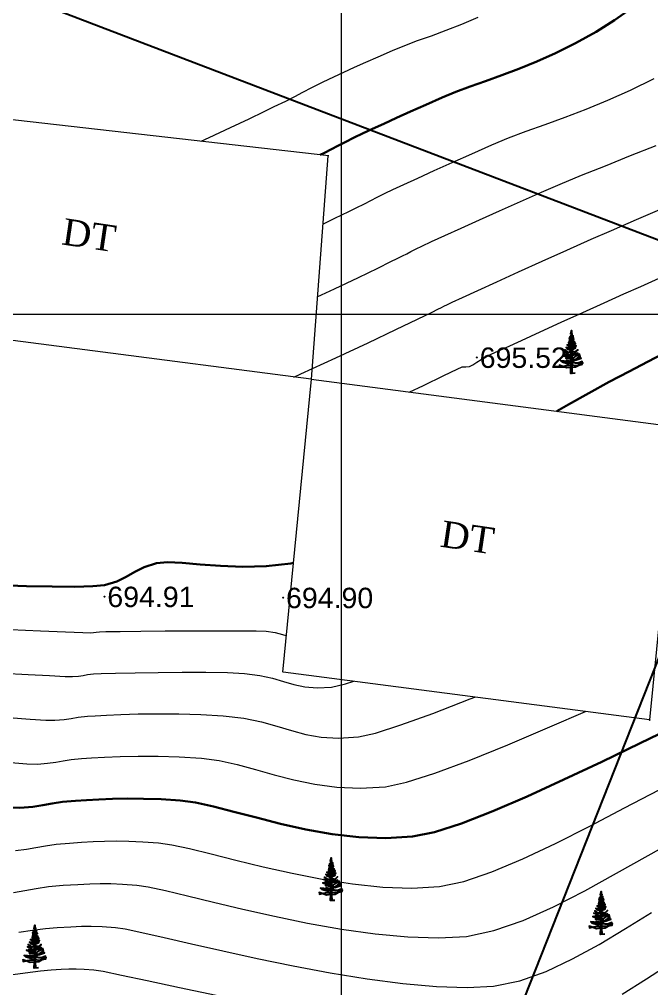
# Model space of a CAD drawing. Header units: feet. Extents: x 3381 to 683784, y 675186 to 4376258.
# Drawn here: x 678833.69 to 678864.67, y 4374890.65 to 4374938.19 of the extents above; entities that cross this region are included whole.
import ezdxf

# ---------------------------------------------------------------- set-up
doc = ezdxf.new("R2010")
doc.units = ezdxf.units.FT
doc.header["$MEASUREMENT"] = 0
doc.header["$PDMODE"] = 34
doc.header["$PDSIZE"] = 0.01
doc.layers.get('0').update_dxf_attribs({"linetype": 'CONTINUOUS'})
for name, color, linetype in [('0_Point_Height', 2, 'CONTINUOUS'), ('0_Point_Point', 7, 'CONTINUOUS'), ('Aqaclar', 3, 'CONTINUOUS'), ('Yazilar', 7, 'CONTINUOUS')]:
    doc.layers.add(name, color=color, linetype=linetype)
for name, color, linetype, lineweight in [('ANA HORIZONTAL', 24, 'CONTINUOUS', 30), ('das tikili', 5, 'CONTINUOUS', 0), ('HORIZANTAL', 24, 'CONTINUOUS', 13), ('km setka', 170, 'CONTINUOUS', 15)]:
    doc.layers.add(name, color=color, linetype=linetype, lineweight=lineweight)
doc.styles.get("Standard").update_dxf_attribs({"font": 'arial.ttf', "height": 2})

msp = doc.modelspace()

# ---------------------------------------------------------------- linework, layer by layer
msp.add_lwpolyline([(678748.042, 4374871.674), (678791.042, 4374955.674), (678872.042, 4374924.674), (678840.042, 4374843.674)], close=True)
at = {"linetype": 'Continuous'}
msp.add_open_spline([(678800.015, 4375077.644), (678801.836, 4375074.174), (678808.142, 4375062.155), (678818.038, 4375044.174), (678832.033, 4375024.91), (678842.805, 4375004.712), (678853.768, 4374986.826), (678862.895, 4374969.423), (678876.31, 4374950.902), (678892.91, 4374936.613), (678904.445, 4374921.776), (678912.375, 4374911.293), (678923.693, 4374899.375), (678931.942, 4374888.683), (678936.386, 4374882.923)], degree=3, knots=[0, 0, 0, 0, 11.75951, 40.72321, 61.46233, 83.054979, 109.290717, 124.392744, 141.962718, 177.533008, 189.558821, 198.276488, 216.955448, 238.768866, 238.768866, 238.768866, 238.768866], dxfattribs=at)
at = {"layer": '0_Point_Point'}
for p in [(678856.109, 4374921.609, 695.524), (678837.864, 4374909.878, 694.915), (678846.62, 4374909.826, 694.896), (678864.571, 4374903.837)]:
    msp.add_point(p, dxfattribs=at)
at = {"layer": 'ANA HORIZONTAL', "color": 16, "lineweight": 30}
for points, elevation in [([(678848.433, 4374931.546), (678848.634, 4374931.642), (678848.984, 4374931.822), (678849.301, 4374931.992), (678849.65, 4374932.175), (678850.095, 4374932.396), (678850.502, 4374932.589), (678850.988, 4374932.815), (678851.547, 4374933.072), (678852.173, 4374933.357), (678852.863, 4374933.667), (678853.61, 4374934.001), (678854.411, 4374934.355), (678855.074, 4374934.629), (678855.78, 4374934.893), (678856.53, 4374935.162), (678857.323, 4374935.447), (678858.16, 4374935.762), (678859.042, 4374936.12), (678859.968, 4374936.533), (678860.938, 4374937.016), (678861.955, 4374937.58), (678862.852, 4374938.152), (678863.951, 4374938.92)], 697.5), ([(678860.033, 4374918.969), (678860.59, 4374919.306), (678861.586, 4374919.862), (678862.591, 4374920.408), (678863.563, 4374920.925), (678864.465, 4374921.397), (678865.256, 4374921.804)], 695), ([(678832.741, 4374910.432), (678834.042, 4374910.394), (678835.291, 4374910.369), (678836.402, 4374910.365), (678837.289, 4374910.387), (678837.866, 4374910.444), (678838.47, 4374910.619), (678838.931, 4374910.846), (678839.346, 4374911.093), (678839.807, 4374911.327), (678840.411, 4374911.515), (678840.952, 4374911.562), (678841.673, 4374911.531), (678842.545, 4374911.46), (678843.541, 4374911.385), (678844.632, 4374911.343), (678845.79, 4374911.37), (678846.986, 4374911.502), (678847.102, 4374911.529)], 695), ([(678833.199, 4374899.536), (678833.715, 4374899.523), (678834.347, 4374899.572), (678834.847, 4374899.644), (678835.303, 4374899.726), (678835.803, 4374899.805), (678836.435, 4374899.865), (678836.982, 4374899.899), (678837.586, 4374899.932), (678838.25, 4374899.958), (678838.977, 4374899.971), (678839.769, 4374899.966), (678840.631, 4374899.938), (678841.564, 4374899.88), (678842.316, 4374899.775), (678843.202, 4374899.581), (678844.204, 4374899.325), (678845.304, 4374899.035), (678846.484, 4374898.738), (678847.726, 4374898.461), (678849.012, 4374898.232), (678850.325, 4374898.079), (678851.645, 4374898.027), (678852.955, 4374898.106), (678854.027, 4374898.329), (678855.352, 4374898.757), (678856.883, 4374899.352), (678858.572, 4374900.079), (678860.371, 4374900.9), (678862.231, 4374901.78), (678864.105, 4374902.682), (678865.944, 4374903.568)], 692.5)]:
    msp.add_lwpolyline(points, dxfattribs=dict(at, elevation=elevation))
at = {"layer": 'Aqaclar', "color": 3}
for points in [[(678860.926, 4374920.832), (678860.714, 4374920.824), (678860.718, 4374921.119), (678860.51, 4374921.095), (678860.3, 4374921.171), (678860.15, 4374921.225), (678860.3, 4374921.171), (678860.175, 4374921.144), (678860.3, 4374921.171), (678860.554, 4374921.225), (678860.719, 4374921.232), (678860.718, 4374921.119), (678860.763, 4374921.124), (678860.767, 4374920.826), (678860.763, 4374921.124), (678860.939, 4374921.144), (678861.106, 4374921.237), (678861.274, 4374921.281), (678861.106, 4374921.237), (678861.299, 4374921.346), (678861.106, 4374921.237), (678860.965, 4374921.201), (678860.762, 4374921.23), (678860.763, 4374921.124), (678860.762, 4374921.23), (678860.744, 4374921.233), (678860.719, 4374921.232), (678860.721, 4374921.355), (678860.718, 4374921.354), (678860.548, 4374921.314), (678860.289, 4374921.387), (678860.548, 4374921.314), (678860.718, 4374921.354), (678860.721, 4374921.355), (678860.721, 4374921.401), (678860.712, 4374921.403), (678860.497, 4374921.452), (678860.627, 4374921.422), (678860.554, 4374921.411), (678860.226, 4374921.443), (678860.554, 4374921.411), (678860.627, 4374921.422), (678860.722, 4374921.437), (678860.721, 4374921.401), (678860.722, 4374921.437), (678860.759, 4374921.443), (678860.762, 4374921.23), (678860.76, 4374921.355), (678860.763, 4374921.354), (678861.066, 4374921.322), (678861.268, 4374921.411), (678861.066, 4374921.322), (678860.76, 4374921.355), (678860.759, 4374921.443), (678860.87, 4374921.46), (678861.167, 4374921.67), (678860.905, 4374921.484), (678860.927, 4374921.476), (678861.211, 4374921.573), (678860.927, 4374921.476), (678860.819, 4374921.516), (678860.758, 4374921.526), (678860.759, 4374921.443), (678860.758, 4374921.526), (678860.723, 4374921.532), (678860.722, 4374921.437), (678860.723, 4374921.532), (678860.459, 4374921.573), (678860.723, 4374921.532), (678860.724, 4374921.581), (678860.655, 4374921.581), (678860.333, 4374921.703), (678860.655, 4374921.581), (678860.724, 4374921.581), (678860.725, 4374921.684), (678860.636, 4374921.646), (678860.428, 4374921.694), (678860.636, 4374921.646), (678860.756, 4374921.697), (678860.757, 4374921.581), (678860.724, 4374921.581), (678860.757, 4374921.581), (678860.758, 4374921.526), (678860.757, 4374921.581), (678860.838, 4374921.581), (678861.037, 4374921.714), (678861.129, 4374921.775), (678861.037, 4374921.714), (678861.059, 4374921.711), (678861.154, 4374921.727), (678861.059, 4374921.711), (678860.902, 4374921.735), (678860.874, 4374921.748), (678860.756, 4374921.697), (678860.874, 4374921.748), (678861.053, 4374921.824), (678860.874, 4374921.748), (678860.813, 4374921.776), (678860.92, 4374921.8), (678860.813, 4374921.776), (678860.744, 4374921.808), (678860.755, 4374921.803), (678860.755, 4374921.763), (678860.813, 4374921.776), (678860.755, 4374921.763), (678860.756, 4374921.697), (678860.755, 4374921.763), (678860.726, 4374921.756), (678860.725, 4374921.684), (678860.726, 4374921.756), (678860.63, 4374921.735), (678860.453, 4374921.743), (678860.63, 4374921.735), (678860.726, 4374921.756), (678860.727, 4374921.848), (678860.782, 4374921.84), (678860.754, 4374921.844), (678860.755, 4374921.803), (678860.754, 4374921.844), (678860.727, 4374921.848), (678860.554, 4374921.873), (678860.421, 4374921.978), (678860.554, 4374921.873), (678860.618, 4374921.864), (678860.554, 4374921.824), (678860.384, 4374921.865), (678860.554, 4374921.824), (678860.618, 4374921.864), (678860.728, 4374921.932), (678860.727, 4374921.848), (678860.754, 4374921.844), (678860.753, 4374921.908), (678860.914, 4374921.865), (678861.053, 4374921.986), (678860.914, 4374921.865), (678860.753, 4374921.908), (678860.752, 4374921.988), (678860.939, 4374922.075), (678860.712, 4374921.97), (678860.529, 4374922.035), (678860.712, 4374921.97), (678860.728, 4374921.977), (678860.728, 4374921.932), (678860.73, 4374922.089), (678860.712, 4374922.083), (678860.624, 4374922.075), (678860.478, 4374922.099), (678860.624, 4374922.075), (678860.712, 4374922.083), (678860.73, 4374922.089), (678860.751, 4374922.097), (678860.752, 4374921.988), (678860.751, 4374922.097), (678860.971, 4374922.172), (678860.865, 4374922.136), (678860.939, 4374922.132), (678860.788, 4374922.14), (678860.674, 4374922.197), (678860.731, 4374922.168), (678860.73, 4374922.089), (678860.751, 4374922.097), (678860.75, 4374922.19), (678860.624, 4374922.156), (678860.535, 4374922.229), (678860.624, 4374922.156), (678860.731, 4374922.185), (678860.731, 4374922.168), (678860.731, 4374922.185), (678860.832, 4374922.213), (678860.933, 4374922.294), (678860.832, 4374922.213), (678860.75, 4374922.19), (678860.749, 4374922.232), (678860.782, 4374922.229), (678860.908, 4374922.342), (678860.782, 4374922.229), (678860.749, 4374922.232), (678860.732, 4374922.233), (678860.731, 4374922.185), (678860.732, 4374922.233), (678860.592, 4374922.245), (678860.732, 4374922.233), (678860.732, 4374922.249), (678860.605, 4374922.334), (678860.732, 4374922.249), (678860.733, 4374922.36), (678860.737, 4374922.359), (678860.624, 4374922.407), (678860.737, 4374922.359), (678860.845, 4374922.423), (678860.748, 4374922.365), (678860.749, 4374922.232), (678860.748, 4374922.298), (678860.889, 4374922.391), (678860.748, 4374922.298), (678860.747, 4374922.435), (678860.807, 4374922.448), (678860.864, 4374922.512), (678860.807, 4374922.448), (678860.747, 4374922.435), (678860.734, 4374922.432), (678860.733, 4374922.36), (678860.734, 4374922.432), (678860.693, 4374922.423), (678860.643, 4374922.488), (678860.693, 4374922.423), (678860.734, 4374922.432), (678860.735, 4374922.526), (678860.624, 4374922.553), (678860.756, 4374922.52), (678860.845, 4374922.569), (678860.756, 4374922.52), (678860.746, 4374922.523), (678860.747, 4374922.435), (678860.746, 4374922.523), (678860.745, 4374922.567), (678860.826, 4374922.61), (678860.745, 4374922.567), (678860.744, 4374922.64), (678860.775, 4374922.634), (678860.744, 4374922.64), (678860.693, 4374922.65), (678860.737, 4374922.641), (678860.735, 4374922.526), (678860.736, 4374922.569), (678860.693, 4374922.577), (678860.736, 4374922.569), (678860.736, 4374922.599), (678860.661, 4374922.626), (678860.736, 4374922.599), (678860.737, 4374922.641), (678860.737, 4374922.681), (678860.712, 4374922.691), (678860.744, 4374922.678), (678860.775, 4374922.666), (678860.8, 4374922.634), (678860.787, 4374922.651), (678860.819, 4374922.674), (678860.775, 4374922.642), (678860.787, 4374922.651), (678860.775, 4374922.666), (678860.744, 4374922.678), (678860.744, 4374922.64), (678860.744, 4374922.678), (678860.743, 4374922.741), (678860.782, 4374922.772), (678860.748, 4374922.745), (678860.769, 4374922.731), (678860.748, 4374922.745), (678860.738, 4374922.751), (678860.693, 4374922.78), (678860.738, 4374922.751), (678860.739, 4374922.81), (678860.712, 4374922.844), (678860.739, 4374922.81), (678860.74, 4374922.933), (678860.743, 4374922.748), (678860.743, 4374922.741), (678860.743, 4374922.748), (678860.738, 4374922.751), (678860.738, 4374922.737), (678860.743, 4374922.741), (678860.731, 4374922.731), (678860.738, 4374922.737), (678860.737, 4374922.681)], [(678849.152, 4374894.972), (678848.94, 4374894.965), (678848.944, 4374895.259), (678848.736, 4374895.235), (678848.527, 4374895.311), (678848.376, 4374895.365), (678848.527, 4374895.311), (678848.401, 4374895.284), (678848.527, 4374895.311), (678848.78, 4374895.365), (678848.946, 4374895.372), (678848.944, 4374895.259), (678848.989, 4374895.264), (678848.993, 4374894.966), (678848.989, 4374895.264), (678849.166, 4374895.284), (678849.332, 4374895.378), (678849.501, 4374895.422), (678849.332, 4374895.378), (678849.526, 4374895.486), (678849.332, 4374895.378), (678849.191, 4374895.341), (678848.988, 4374895.37), (678848.989, 4374895.264), (678848.988, 4374895.37), (678848.97, 4374895.373), (678848.946, 4374895.372), (678848.947, 4374895.495), (678848.945, 4374895.495), (678848.774, 4374895.454), (678848.515, 4374895.527), (678848.774, 4374895.454), (678848.945, 4374895.495), (678848.947, 4374895.495), (678848.948, 4374895.541), (678848.938, 4374895.543), (678848.724, 4374895.592), (678848.853, 4374895.562), (678848.78, 4374895.551), (678848.452, 4374895.584), (678848.78, 4374895.551), (678848.853, 4374895.562), (678848.948, 4374895.577), (678848.948, 4374895.541), (678848.948, 4374895.577), (678848.985, 4374895.583), (678848.988, 4374895.37), (678848.987, 4374895.495), (678848.989, 4374895.495), (678849.292, 4374895.462), (678849.494, 4374895.551), (678849.292, 4374895.462), (678848.987, 4374895.495), (678848.985, 4374895.583), (678849.096, 4374895.6), (678849.393, 4374895.81), (678849.131, 4374895.624), (678849.153, 4374895.616), (678849.437, 4374895.713), (678849.153, 4374895.616), (678849.046, 4374895.656), (678848.984, 4374895.666), (678848.985, 4374895.583), (678848.984, 4374895.666), (678848.949, 4374895.672), (678848.948, 4374895.577), (678848.949, 4374895.672), (678848.686, 4374895.713), (678848.949, 4374895.672), (678848.95, 4374895.721), (678848.882, 4374895.721), (678848.559, 4374895.843), (678848.882, 4374895.721), (678848.95, 4374895.721), (678848.951, 4374895.824), (678848.863, 4374895.786), (678848.654, 4374895.835), (678848.863, 4374895.786), (678848.982, 4374895.837), (678848.984, 4374895.721), (678848.95, 4374895.721), (678848.984, 4374895.721), (678848.984, 4374895.666), (678848.984, 4374895.721), (678849.065, 4374895.721), (678849.264, 4374895.854), (678849.355, 4374895.916), (678849.264, 4374895.854), (678849.286, 4374895.851), (678849.381, 4374895.867), (678849.286, 4374895.851), (678849.128, 4374895.875), (678849.101, 4374895.888), (678848.982, 4374895.837), (678849.101, 4374895.888), (678849.279, 4374895.964), (678849.101, 4374895.888), (678849.039, 4374895.916), (678849.147, 4374895.94), (678849.039, 4374895.916), (678848.97, 4374895.948), (678848.981, 4374895.943), (678848.981, 4374895.903), (678849.039, 4374895.916), (678848.981, 4374895.903), (678848.982, 4374895.837), (678848.981, 4374895.903), (678848.952, 4374895.897), (678848.951, 4374895.824), (678848.952, 4374895.897), (678848.856, 4374895.875), (678848.679, 4374895.883), (678848.856, 4374895.875), (678848.952, 4374895.897), (678848.953, 4374895.988), (678849.008, 4374895.98), (678848.981, 4374895.984), (678848.981, 4374895.943), (678848.981, 4374895.984), (678848.953, 4374895.988), (678848.78, 4374896.013), (678848.648, 4374896.118), (678848.78, 4374896.013), (678848.844, 4374896.004), (678848.78, 4374895.964), (678848.61, 4374896.005), (678848.78, 4374895.964), (678848.844, 4374896.004), (678848.954, 4374896.072), (678848.953, 4374895.988), (678848.98, 4374895.984), (678848.98, 4374896.048), (678849.141, 4374896.005), (678849.279, 4374896.126), (678849.141, 4374896.005), (678848.98, 4374896.048), (678848.979, 4374896.129), (678849.166, 4374896.215), (678848.938, 4374896.11), (678848.755, 4374896.175), (678848.938, 4374896.11), (678848.955, 4374896.118), (678848.954, 4374896.072), (678848.956, 4374896.23), (678848.938, 4374896.223), (678848.85, 4374896.215), (678848.705, 4374896.24), (678848.85, 4374896.215), (678848.938, 4374896.223), (678848.956, 4374896.23), (678848.977, 4374896.237), (678848.979, 4374896.129), (678848.977, 4374896.237), (678849.197, 4374896.312), (678849.091, 4374896.276), (678849.166, 4374896.272), (678849.014, 4374896.28), (678848.9, 4374896.337), (678848.957, 4374896.308), (678848.956, 4374896.23), (678848.977, 4374896.237), (678848.976, 4374896.331), (678848.85, 4374896.296), (678848.762, 4374896.369), (678848.85, 4374896.296), (678848.957, 4374896.325), (678848.957, 4374896.308), (678848.957, 4374896.325), (678849.058, 4374896.353), (678849.159, 4374896.434), (678849.058, 4374896.353), (678848.976, 4374896.331), (678848.976, 4374896.372), (678849.008, 4374896.369), (678849.134, 4374896.482), (678849.008, 4374896.369), (678848.976, 4374896.372), (678848.958, 4374896.373), (678848.957, 4374896.325), (678848.958, 4374896.373), (678848.818, 4374896.385), (678848.958, 4374896.373), (678848.958, 4374896.389), (678848.831, 4374896.474), (678848.958, 4374896.389), (678848.96, 4374896.5), (678848.964, 4374896.499), (678848.85, 4374896.547), (678848.964, 4374896.499), (678849.071, 4374896.563), (678848.974, 4374896.505), (678848.976, 4374896.372), (678848.975, 4374896.438), (678849.115, 4374896.531), (678848.975, 4374896.438), (678848.973, 4374896.575), (678849.033, 4374896.588), (678849.09, 4374896.653), (678849.033, 4374896.588), (678848.973, 4374896.575), (678848.961, 4374896.572), (678848.96, 4374896.5), (678848.961, 4374896.572), (678848.919, 4374896.563), (678848.869, 4374896.628), (678848.919, 4374896.563), (678848.961, 4374896.572), (678848.962, 4374896.666), (678848.85, 4374896.693), (678848.983, 4374896.661), (678849.071, 4374896.709), (678848.983, 4374896.661), (678848.972, 4374896.663), (678848.973, 4374896.575), (678848.972, 4374896.663), (678848.971, 4374896.708), (678849.052, 4374896.75), (678848.971, 4374896.708), (678848.97, 4374896.78), (678849.002, 4374896.774), (678848.97, 4374896.78), (678848.919, 4374896.79), (678848.963, 4374896.782), (678848.962, 4374896.666), (678848.962, 4374896.71), (678848.919, 4374896.717), (678848.962, 4374896.71), (678848.963, 4374896.74), (678848.888, 4374896.766), (678848.963, 4374896.74), (678848.963, 4374896.782), (678848.964, 4374896.821), (678848.938, 4374896.831), (678848.97, 4374896.819), (678849.002, 4374896.806), (678849.027, 4374896.774), (678849.014, 4374896.791), (678849.046, 4374896.815), (678849.002, 4374896.782), (678849.014, 4374896.791), (678849.002, 4374896.806), (678848.97, 4374896.819), (678848.97, 4374896.78), (678848.97, 4374896.819), (678848.969, 4374896.881), (678849.008, 4374896.912), (678848.974, 4374896.885), (678848.995, 4374896.871), (678848.974, 4374896.885), (678848.965, 4374896.891), (678848.919, 4374896.92), (678848.965, 4374896.891), (678848.965, 4374896.951), (678848.938, 4374896.985), (678848.965, 4374896.951), (678848.967, 4374897.073), (678848.969, 4374896.888), (678848.969, 4374896.881), (678848.969, 4374896.888), (678848.965, 4374896.891), (678848.964, 4374896.877), (678848.969, 4374896.881), (678848.957, 4374896.871), (678848.964, 4374896.877), (678848.964, 4374896.821)], [(678862.385, 4374893.32), (678862.173, 4374893.312), (678862.177, 4374893.607), (678861.969, 4374893.583), (678861.76, 4374893.659), (678861.609, 4374893.713), (678861.76, 4374893.659), (678861.634, 4374893.632), (678861.76, 4374893.659), (678862.013, 4374893.713), (678862.178, 4374893.72), (678862.177, 4374893.607), (678862.222, 4374893.612), (678862.226, 4374893.314), (678862.222, 4374893.612), (678862.399, 4374893.632), (678862.565, 4374893.726), (678862.734, 4374893.77), (678862.565, 4374893.726), (678862.759, 4374893.834), (678862.565, 4374893.726), (678862.424, 4374893.689), (678862.221, 4374893.718), (678862.222, 4374893.612), (678862.221, 4374893.718), (678862.203, 4374893.721), (678862.178, 4374893.72), (678862.18, 4374893.843), (678862.178, 4374893.842), (678862.007, 4374893.802), (678861.748, 4374893.875), (678862.007, 4374893.802), (678862.178, 4374893.842), (678862.18, 4374893.843), (678862.181, 4374893.889), (678862.171, 4374893.891), (678861.957, 4374893.94), (678862.086, 4374893.91), (678862.013, 4374893.899), (678861.685, 4374893.932), (678862.013, 4374893.899), (678862.086, 4374893.91), (678862.181, 4374893.925), (678862.181, 4374893.889), (678862.181, 4374893.925), (678862.218, 4374893.931), (678862.221, 4374893.718), (678862.219, 4374893.843), (678862.222, 4374893.842), (678862.525, 4374893.81), (678862.727, 4374893.899), (678862.525, 4374893.81), (678862.219, 4374893.843), (678862.218, 4374893.931), (678862.329, 4374893.948), (678862.626, 4374894.158), (678862.364, 4374893.972), (678862.386, 4374893.964), (678862.67, 4374894.061), (678862.386, 4374893.964), (678862.279, 4374894.004), (678862.217, 4374894.014), (678862.218, 4374893.931), (678862.217, 4374894.014), (678862.182, 4374894.02), (678862.181, 4374893.925), (678862.182, 4374894.02), (678861.919, 4374894.061), (678862.182, 4374894.02), (678862.183, 4374894.069), (678862.114, 4374894.069), (678861.792, 4374894.191), (678862.114, 4374894.069), (678862.183, 4374894.069), (678862.184, 4374894.172), (678862.096, 4374894.134), (678861.887, 4374894.183), (678862.096, 4374894.134), (678862.215, 4374894.185), (678862.217, 4374894.069), (678862.183, 4374894.069), (678862.217, 4374894.069), (678862.217, 4374894.014), (678862.217, 4374894.069), (678862.298, 4374894.069), (678862.496, 4374894.202), (678862.588, 4374894.264), (678862.496, 4374894.202), (678862.519, 4374894.199), (678862.613, 4374894.215), (678862.519, 4374894.199), (678862.361, 4374894.223), (678862.333, 4374894.236), (678862.215, 4374894.185), (678862.333, 4374894.236), (678862.512, 4374894.312), (678862.333, 4374894.236), (678862.272, 4374894.264), (678862.38, 4374894.288), (678862.272, 4374894.264), (678862.203, 4374894.296), (678862.214, 4374894.291), (678862.214, 4374894.251), (678862.272, 4374894.264), (678862.214, 4374894.251), (678862.215, 4374894.185), (678862.214, 4374894.251), (678862.185, 4374894.244), (678862.184, 4374894.172), (678862.185, 4374894.244), (678862.089, 4374894.223), (678861.912, 4374894.231), (678862.089, 4374894.223), (678862.185, 4374894.244), (678862.186, 4374894.336), (678862.241, 4374894.328), (678862.213, 4374894.332), (678862.214, 4374894.291), (678862.213, 4374894.332), (678862.186, 4374894.336), (678862.013, 4374894.361), (678861.881, 4374894.466), (678862.013, 4374894.361), (678862.077, 4374894.352), (678862.013, 4374894.312), (678861.843, 4374894.353), (678862.013, 4374894.312), (678862.077, 4374894.352), (678862.187, 4374894.42), (678862.186, 4374894.336), (678862.213, 4374894.332), (678862.213, 4374894.396), (678862.373, 4374894.353), (678862.512, 4374894.474), (678862.373, 4374894.353), (678862.213, 4374894.396), (678862.212, 4374894.477), (678862.399, 4374894.563), (678862.171, 4374894.458), (678861.988, 4374894.523), (678862.171, 4374894.458), (678862.188, 4374894.466), (678862.187, 4374894.42), (678862.189, 4374894.577), (678862.171, 4374894.571), (678862.083, 4374894.563), (678861.938, 4374894.587), (678862.083, 4374894.563), (678862.171, 4374894.571), (678862.189, 4374894.577), (678862.21, 4374894.585), (678862.212, 4374894.477), (678862.21, 4374894.585), (678862.43, 4374894.66), (678862.324, 4374894.624), (678862.399, 4374894.62), (678862.247, 4374894.628), (678862.133, 4374894.685), (678862.19, 4374894.656), (678862.189, 4374894.577), (678862.21, 4374894.585), (678862.209, 4374894.678), (678862.083, 4374894.644), (678861.994, 4374894.717), (678862.083, 4374894.644), (678862.19, 4374894.673), (678862.19, 4374894.656), (678862.19, 4374894.673), (678862.291, 4374894.701), (678862.392, 4374894.782), (678862.291, 4374894.701), (678862.209, 4374894.678), (678862.209, 4374894.72), (678862.241, 4374894.717), (678862.367, 4374894.83), (678862.241, 4374894.717), (678862.209, 4374894.72), (678862.191, 4374894.721), (678862.19, 4374894.673), (678862.191, 4374894.721), (678862.051, 4374894.733), (678862.191, 4374894.721), (678862.191, 4374894.737), (678862.064, 4374894.822), (678862.191, 4374894.737), (678862.193, 4374894.848), (678862.197, 4374894.847), (678862.083, 4374894.895), (678862.197, 4374894.847), (678862.304, 4374894.911), (678862.207, 4374894.853), (678862.209, 4374894.72), (678862.208, 4374894.786), (678862.348, 4374894.879), (678862.208, 4374894.786), (678862.206, 4374894.923), (678862.266, 4374894.936), (678862.323, 4374895), (678862.266, 4374894.936), (678862.206, 4374894.923), (678862.193, 4374894.92), (678862.193, 4374894.848), (678862.193, 4374894.92), (678862.152, 4374894.911), (678862.102, 4374894.976), (678862.152, 4374894.911), (678862.193, 4374894.92), (678862.195, 4374895.014), (678862.083, 4374895.041), (678862.216, 4374895.009), (678862.304, 4374895.057), (678862.216, 4374895.009), (678862.205, 4374895.011), (678862.206, 4374894.923), (678862.205, 4374895.011), (678862.204, 4374895.055), (678862.285, 4374895.098), (678862.204, 4374895.055), (678862.203, 4374895.128), (678862.234, 4374895.122), (678862.203, 4374895.128), (678862.152, 4374895.138), (678862.196, 4374895.13), (678862.195, 4374895.014), (678862.195, 4374895.057), (678862.152, 4374895.065), (678862.195, 4374895.057), (678862.196, 4374895.088), (678862.121, 4374895.114), (678862.196, 4374895.088), (678862.196, 4374895.13), (678862.197, 4374895.169), (678862.171, 4374895.179), (678862.203, 4374895.166), (678862.234, 4374895.154), (678862.26, 4374895.122), (678862.247, 4374895.139), (678862.279, 4374895.162), (678862.234, 4374895.13), (678862.247, 4374895.139), (678862.234, 4374895.154), (678862.203, 4374895.166), (678862.203, 4374895.128), (678862.203, 4374895.166), (678862.202, 4374895.229), (678862.241, 4374895.26), (678862.207, 4374895.233), (678862.228, 4374895.219), (678862.207, 4374895.233), (678862.197, 4374895.239), (678862.152, 4374895.268), (678862.197, 4374895.239), (678862.198, 4374895.298), (678862.171, 4374895.332), (678862.198, 4374895.298), (678862.2, 4374895.421), (678862.202, 4374895.236), (678862.202, 4374895.229), (678862.202, 4374895.236), (678862.197, 4374895.239), (678862.197, 4374895.225), (678862.202, 4374895.229), (678862.19, 4374895.219), (678862.197, 4374895.225), (678862.197, 4374895.169)], [(678834.633, 4374891.668), (678834.421, 4374891.66), (678834.425, 4374891.955), (678834.217, 4374891.931), (678834.007, 4374892.007), (678833.857, 4374892.061), (678834.007, 4374892.007), (678833.882, 4374891.98), (678834.007, 4374892.007), (678834.261, 4374892.061), (678834.426, 4374892.068), (678834.425, 4374891.955), (678834.47, 4374891.96), (678834.474, 4374891.662), (678834.47, 4374891.96), (678834.646, 4374891.98), (678834.813, 4374892.074), (678834.981, 4374892.118), (678834.813, 4374892.074), (678835.006, 4374892.182), (678834.813, 4374892.074), (678834.672, 4374892.037), (678834.469, 4374892.066), (678834.47, 4374891.96), (678834.469, 4374892.066), (678834.451, 4374892.069), (678834.426, 4374892.068), (678834.428, 4374892.191), (678834.425, 4374892.19), (678834.255, 4374892.15), (678833.996, 4374892.223), (678834.255, 4374892.15), (678834.425, 4374892.19), (678834.428, 4374892.191), (678834.428, 4374892.237), (678834.419, 4374892.239), (678834.204, 4374892.288), (678834.334, 4374892.258), (678834.261, 4374892.247), (678833.933, 4374892.28), (678834.261, 4374892.247), (678834.334, 4374892.258), (678834.429, 4374892.273), (678834.428, 4374892.237), (678834.429, 4374892.273), (678834.466, 4374892.279), (678834.469, 4374892.066), (678834.467, 4374892.191), (678834.47, 4374892.19), (678834.773, 4374892.158), (678834.975, 4374892.247), (678834.773, 4374892.158), (678834.467, 4374892.191), (678834.466, 4374892.279), (678834.577, 4374892.296), (678834.874, 4374892.506), (678834.612, 4374892.32), (678834.634, 4374892.312), (678834.918, 4374892.409), (678834.634, 4374892.312), (678834.526, 4374892.352), (678834.465, 4374892.362), (678834.466, 4374892.279), (678834.465, 4374892.362), (678834.43, 4374892.368), (678834.429, 4374892.273), (678834.43, 4374892.368), (678834.166, 4374892.409), (678834.43, 4374892.368), (678834.431, 4374892.417), (678834.362, 4374892.417), (678834.04, 4374892.539), (678834.362, 4374892.417), (678834.431, 4374892.417), (678834.432, 4374892.52), (678834.343, 4374892.482), (678834.135, 4374892.531), (678834.343, 4374892.482), (678834.463, 4374892.533), (678834.464, 4374892.417), (678834.431, 4374892.417), (678834.464, 4374892.417), (678834.465, 4374892.362), (678834.464, 4374892.417), (678834.545, 4374892.417), (678834.744, 4374892.55), (678834.836, 4374892.612), (678834.744, 4374892.55), (678834.766, 4374892.547), (678834.861, 4374892.563), (678834.766, 4374892.547), (678834.609, 4374892.571), (678834.581, 4374892.584), (678834.463, 4374892.533), (678834.581, 4374892.584), (678834.76, 4374892.66), (678834.581, 4374892.584), (678834.52, 4374892.612), (678834.627, 4374892.636), (678834.52, 4374892.612), (678834.451, 4374892.644), (678834.462, 4374892.639), (678834.462, 4374892.599), (678834.52, 4374892.612), (678834.462, 4374892.599), (678834.463, 4374892.533), (678834.462, 4374892.599), (678834.433, 4374892.592), (678834.432, 4374892.52), (678834.433, 4374892.592), (678834.337, 4374892.571), (678834.16, 4374892.579), (678834.337, 4374892.571), (678834.433, 4374892.592), (678834.434, 4374892.684), (678834.489, 4374892.676), (678834.461, 4374892.68), (678834.462, 4374892.639), (678834.461, 4374892.68), (678834.434, 4374892.684), (678834.261, 4374892.709), (678834.128, 4374892.814), (678834.261, 4374892.709), (678834.325, 4374892.7), (678834.261, 4374892.66), (678834.091, 4374892.701), (678834.261, 4374892.66), (678834.325, 4374892.7), (678834.435, 4374892.768), (678834.434, 4374892.684), (678834.461, 4374892.68), (678834.46, 4374892.744), (678834.621, 4374892.701), (678834.76, 4374892.822), (678834.621, 4374892.701), (678834.46, 4374892.744), (678834.459, 4374892.825), (678834.646, 4374892.911), (678834.419, 4374892.806), (678834.236, 4374892.871), (678834.419, 4374892.806), (678834.435, 4374892.814), (678834.435, 4374892.768), (678834.437, 4374892.925), (678834.419, 4374892.919), (678834.331, 4374892.911), (678834.185, 4374892.935), (678834.331, 4374892.911), (678834.419, 4374892.919), (678834.437, 4374892.925), (678834.458, 4374892.933), (678834.459, 4374892.825), (678834.458, 4374892.933), (678834.678, 4374893.008), (678834.572, 4374892.972), (678834.646, 4374892.968), (678834.495, 4374892.976), (678834.381, 4374893.033), (678834.438, 4374893.004), (678834.437, 4374892.925), (678834.458, 4374892.933), (678834.457, 4374893.026), (678834.331, 4374892.992), (678834.242, 4374893.065), (678834.331, 4374892.992), (678834.438, 4374893.021), (678834.438, 4374893.004), (678834.438, 4374893.021), (678834.539, 4374893.049), (678834.64, 4374893.13), (678834.539, 4374893.049), (678834.457, 4374893.026), (678834.456, 4374893.068), (678834.489, 4374893.065), (678834.615, 4374893.178), (678834.489, 4374893.065), (678834.456, 4374893.068), (678834.439, 4374893.069), (678834.438, 4374893.021), (678834.439, 4374893.069), (678834.299, 4374893.081), (678834.439, 4374893.069), (678834.439, 4374893.085), (678834.312, 4374893.17), (678834.439, 4374893.085), (678834.44, 4374893.196), (678834.444, 4374893.195), (678834.331, 4374893.243), (678834.444, 4374893.195), (678834.552, 4374893.259), (678834.455, 4374893.201), (678834.456, 4374893.068), (678834.455, 4374893.134), (678834.596, 4374893.227), (678834.455, 4374893.134), (678834.454, 4374893.271), (678834.514, 4374893.284), (678834.571, 4374893.348), (678834.514, 4374893.284), (678834.454, 4374893.271), (678834.441, 4374893.268), (678834.44, 4374893.196), (678834.441, 4374893.268), (678834.4, 4374893.259), (678834.35, 4374893.324), (678834.4, 4374893.259), (678834.441, 4374893.268), (678834.442, 4374893.362), (678834.331, 4374893.389), (678834.463, 4374893.357), (678834.552, 4374893.405), (678834.463, 4374893.357), (678834.453, 4374893.359), (678834.454, 4374893.271), (678834.453, 4374893.359), (678834.452, 4374893.403), (678834.533, 4374893.446), (678834.452, 4374893.403), (678834.451, 4374893.476), (678834.482, 4374893.47), (678834.451, 4374893.476), (678834.4, 4374893.486), (678834.444, 4374893.478), (678834.442, 4374893.362), (678834.443, 4374893.405), (678834.4, 4374893.413), (678834.443, 4374893.405), (678834.443, 4374893.436), (678834.368, 4374893.462), (678834.443, 4374893.436), (678834.444, 4374893.478), (678834.444, 4374893.517), (678834.419, 4374893.527), (678834.451, 4374893.514), (678834.482, 4374893.502), (678834.507, 4374893.47), (678834.494, 4374893.487), (678834.526, 4374893.51), (678834.482, 4374893.478), (678834.494, 4374893.487), (678834.482, 4374893.502), (678834.451, 4374893.514), (678834.451, 4374893.476), (678834.451, 4374893.514), (678834.45, 4374893.577), (678834.489, 4374893.608), (678834.455, 4374893.581), (678834.476, 4374893.567), (678834.455, 4374893.581), (678834.445, 4374893.587), (678834.4, 4374893.616), (678834.445, 4374893.587), (678834.446, 4374893.646), (678834.419, 4374893.68), (678834.446, 4374893.646), (678834.447, 4374893.769), (678834.45, 4374893.584), (678834.45, 4374893.577), (678834.45, 4374893.584), (678834.445, 4374893.587), (678834.445, 4374893.573), (678834.45, 4374893.577), (678834.438, 4374893.567), (678834.445, 4374893.573), (678834.444, 4374893.517)]]:
    msp.add_lwpolyline(points, dxfattribs=at)
at = {"layer": 'das tikili', "color": 0, "lineweight": 20}
for p, q in [((678847.984, 4374920.536), (678846.579, 4374906.177)), ((678847.984, 4374920.536), (678865.936, 4374918.201)), ((678865.976, 4374918.197), (678864.571, 4374903.837))]:
    msp.add_line(p, q, dxfattribs=at)
for points in [[(678848.846, 4374931.499), (678826.88, 4374934.004)], [(678848.805, 4374931.503), (678847.984, 4374920.536), (678825.793, 4374923.422)], [(678864.571, 4374903.837), (678846.619, 4374906.172)]]:
    msp.add_lwpolyline(points, dxfattribs=at)
at = {"layer": 'HORIZANTAL', "color": 16, "linetype": 'Continuous', "lineweight": 20}
for points, elevation in [([(678842.599, 4374932.211), (678842.998, 4374932.393), (678844.037, 4374932.88), (678844.951, 4374933.319), (678845.685, 4374933.675), (678846.182, 4374933.912), (678846.742, 4374934.181), (678847.181, 4374934.407), (678847.579, 4374934.619), (678848.016, 4374934.849), (678848.573, 4374935.125), (678849.092, 4374935.372), (678849.595, 4374935.606), (678850.108, 4374935.84), (678850.659, 4374936.087), (678851.274, 4374936.36), (678851.979, 4374936.671), (678852.57, 4374936.914), (678853.205, 4374937.148), (678853.882, 4374937.39), (678854.603, 4374937.654), (678855.369, 4374937.954), (678856.178, 4374938.304)], 698), ([(678848.554, 4374928.148), (678849.145, 4374928.434), (678849.832, 4374928.769), (678850.191, 4374928.943), (678850.596, 4374929.139), (678850.906, 4374929.301), (678851.215, 4374929.466), (678851.617, 4374929.666), (678851.985, 4374929.84), (678852.524, 4374930.091), (678853.208, 4374930.405), (678854.008, 4374930.77), (678854.899, 4374931.172), (678855.853, 4374931.599), (678856.843, 4374932.038), (678857.652, 4374932.373), (678858.521, 4374932.702), (678859.448, 4374933.039), (678860.427, 4374933.395), (678861.456, 4374933.785), (678862.529, 4374934.222), (678863.642, 4374934.718), (678864.793, 4374935.288)], 697), ([(678848.286, 4374924.575), (678849.126, 4374924.971), (678850.305, 4374925.536), (678851.248, 4374925.994), (678851.897, 4374926.313), (678852.196, 4374926.459), (678852.463, 4374926.588), (678852.668, 4374926.695), (678852.873, 4374926.804), (678853.139, 4374926.937), (678853.411, 4374927.065), (678853.891, 4374927.288), (678854.544, 4374927.589), (678855.338, 4374927.953), (678856.241, 4374928.364), (678857.22, 4374928.806), (678858.242, 4374929.264), (678859.274, 4374929.722), (678860.184, 4374930.11), (678861.242, 4374930.545), (678862.406, 4374931.014), (678863.635, 4374931.507), (678864.886, 4374932.011)], 696.5), ([(678847.137, 4374920.646), (678847.48, 4374920.799), (678849.203, 4374921.589), (678850.776, 4374922.325), (678852.132, 4374922.971), (678853.201, 4374923.487), (678853.914, 4374923.834), (678854.201, 4374923.974), (678854.367, 4374924.055), (678854.496, 4374924.124), (678854.661, 4374924.207), (678854.894, 4374924.316), (678855.406, 4374924.554), (678856.152, 4374924.897), (678857.082, 4374925.324), (678858.15, 4374925.811), (678859.308, 4374926.335), (678860.509, 4374926.874), (678861.706, 4374927.405), (678862.7, 4374927.839), (678863.921, 4374928.367), (678865.303, 4374928.959)], 696), ([(678852.796, 4374919.91), (678853.487, 4374920.239), (678854.482, 4374920.716), (678855.136, 4374921.03), (678855.39, 4374921.147), (678855.571, 4374921.149), (678855.747, 4374921.159), (678855.914, 4374921.242), (678856.11, 4374921.373), (678856.315, 4374921.503), (678856.479, 4374921.595), (678856.611, 4374921.665), (678856.78, 4374921.749), (678857.015, 4374921.859), (678857.54, 4374922.1), (678858.292, 4374922.445), (678859.211, 4374922.865), (678860.235, 4374923.332), (678861.301, 4374923.816), (678862.348, 4374924.289), (678863.314, 4374924.723), (678864.138, 4374925.089), (678865.034, 4374925.495)], 695.5), ([(678833.255, 4374908.265), (678834.731, 4374908.2), (678835.953, 4374908.146), (678836.8, 4374908.11), (678837.151, 4374908.099), (678837.319, 4374908.115), (678837.451, 4374908.138), (678837.619, 4374908.157), (678837.926, 4374908.164), (678838.637, 4374908.173), (678839.642, 4374908.184), (678840.833, 4374908.194), (678842.102, 4374908.202), (678843.34, 4374908.207), (678844.439, 4374908.206), (678845.29, 4374908.199), (678845.785, 4374908.182), (678846.226, 4374908.118), (678846.578, 4374908.024), (678846.754, 4374907.974)], 694.5), ([(678832.864, 4374906.127), (678834.121, 4374906.059), (678835.173, 4374906.002), (678835.928, 4374905.965), (678836.292, 4374905.955), (678836.583, 4374905.979), (678836.808, 4374906.016), (678837.033, 4374906.054), (678837.323, 4374906.084), (678837.695, 4374906.099), (678838.406, 4374906.12), (678839.367, 4374906.142), (678840.485, 4374906.161), (678841.671, 4374906.171), (678842.834, 4374906.168), (678843.884, 4374906.148), (678844.729, 4374906.107), (678845.468, 4374906.013), (678846.086, 4374905.874), (678846.628, 4374905.717), (678847.143, 4374905.569), (678847.677, 4374905.455), (678848.277, 4374905.405), (678848.989, 4374905.443), (678849.664, 4374905.592), (678850.074, 4374905.723)], 694), ([(678833.179, 4374903.94), (678834.214, 4374903.87), (678834.995, 4374903.822), (678835.433, 4374903.811), (678835.882, 4374903.849), (678836.23, 4374903.906), (678836.578, 4374903.965), (678837.027, 4374904.011), (678837.396, 4374904.034), (678837.953, 4374904.065), (678838.669, 4374904.096), (678839.517, 4374904.122), (678840.469, 4374904.135), (678841.498, 4374904.128), (678842.575, 4374904.096), (678843.674, 4374904.031), (678844.685, 4374903.909), (678845.548, 4374903.729), (678846.311, 4374903.518), (678847.023, 4374903.305), (678847.731, 4374903.119), (678848.483, 4374902.986), (678849.327, 4374902.936), (678850.311, 4374902.997), (678851.148, 4374903.185), (678852.385, 4374903.581), (678853.95, 4374904.15), (678855.771, 4374904.857), (678856.004, 4374904.952)], 693.5), ([(678833.273, 4374901.743), (678834.057, 4374901.681), (678834.574, 4374901.667), (678835.075, 4374901.706), (678835.472, 4374901.763), (678835.833, 4374901.828), (678836.23, 4374901.89), (678836.731, 4374901.938), (678837.224, 4374901.969), (678837.864, 4374902.003), (678838.634, 4374902.033), (678839.513, 4374902.051), (678840.483, 4374902.049), (678841.525, 4374902.02), (678842.619, 4374901.956), (678843.486, 4374901.841), (678844.361, 4374901.647), (678845.255, 4374901.404), (678846.179, 4374901.14), (678847.144, 4374900.886), (678848.161, 4374900.671), (678849.241, 4374900.524), (678850.395, 4374900.474), (678851.633, 4374900.552), (678852.661, 4374900.772), (678854.048, 4374901.215), (678855.727, 4374901.84), (678857.63, 4374902.609), (678859.689, 4374903.485), (678861.425, 4374904.247)], 693), ([(678833.506, 4374897.426), (678834.032, 4374897.494), (678834.498, 4374897.575), (678834.963, 4374897.658), (678835.49, 4374897.733), (678836.139, 4374897.792), (678836.741, 4374897.83), (678837.308, 4374897.861), (678837.866, 4374897.882), (678838.44, 4374897.891), (678839.055, 4374897.883), (678839.736, 4374897.855), (678840.508, 4374897.805), (678841.156, 4374897.709), (678842.026, 4374897.519), (678843.084, 4374897.259), (678844.296, 4374896.955), (678845.629, 4374896.63), (678847.049, 4374896.31), (678848.522, 4374896.021), (678850.016, 4374895.786), (678851.495, 4374895.631), (678852.927, 4374895.581), (678854.277, 4374895.66), (678855.475, 4374895.911), (678856.847, 4374896.375), (678858.356, 4374897.01), (678859.966, 4374897.774), (678861.64, 4374898.622), (678863.342, 4374899.512), (678865.035, 4374900.402)], 692), ([(678833.401, 4374895.372), (678833.964, 4374895.467), (678834.517, 4374895.565), (678835.123, 4374895.653), (678835.843, 4374895.719), (678836.554, 4374895.763), (678837.135, 4374895.794), (678837.649, 4374895.808), (678838.164, 4374895.803), (678838.743, 4374895.778), (678839.453, 4374895.73), (678840.007, 4374895.643), (678840.844, 4374895.459), (678841.923, 4374895.2), (678843.201, 4374894.889), (678844.638, 4374894.548), (678846.19, 4374894.199), (678847.816, 4374893.866), (678849.475, 4374893.57), (678851.125, 4374893.335), (678852.723, 4374893.182), (678854.229, 4374893.134), (678855.599, 4374893.214), (678856.94, 4374893.493), (678858.369, 4374893.991), (678859.863, 4374894.659), (678861.398, 4374895.448), (678862.951, 4374896.306), (678864.5, 4374897.185), (678866.019, 4374898.034)], 691.5), ([(678833.666, 4374893.411), (678834.335, 4374893.51), (678834.97, 4374893.592), (678835.547, 4374893.645), (678836.207, 4374893.687), (678836.733, 4374893.711), (678837.214, 4374893.716), (678837.739, 4374893.698), (678838.398, 4374893.654), (678838.873, 4374893.577), (678839.687, 4374893.403), (678840.789, 4374893.151), (678842.131, 4374892.842), (678843.664, 4374892.496), (678845.339, 4374892.133), (678847.107, 4374891.771), (678848.919, 4374891.432), (678850.725, 4374891.136), (678852.478, 4374890.901), (678854.127, 4374890.748), (678855.625, 4374890.698), (678856.921, 4374890.769), (678858.206, 4374891.032), (678859.501, 4374891.493), (678860.8, 4374892.104), (678862.098, 4374892.82), (678863.389, 4374893.596), (678864.669, 4374894.385)], 691), ([(678863.231, 4374890.385), (678864.418, 4374891.136), (678865.585, 4374891.878), (678866.734, 4374892.559), (678867.867, 4374893.125), (678868.986, 4374893.526), (678869.873, 4374893.692), (678870.534, 4374893.709), (678870.973, 4374893.663), (678871.191, 4374893.621), (678871.377, 4374893.573), (678871.754, 4374893.428), (678872.331, 4374893.101), (678873.12, 4374892.48), (678874.132, 4374891.453), (678875.166, 4374890.207)], 690.5), ([(678833.12, 4374891.311), (678833.98, 4374891.428), (678834.72, 4374891.521), (678835.251, 4374891.572), (678835.735, 4374891.602), (678836.121, 4374891.62), (678836.474, 4374891.624), (678836.86, 4374891.611), (678837.343, 4374891.579), (678837.798, 4374891.501), (678838.693, 4374891.314), (678839.96, 4374891.041), (678841.531, 4374890.702), (678843.34, 4374890.321)], 690.5)]:
    msp.add_lwpolyline(points, dxfattribs=dict(at, elevation=elevation))
at = {"layer": 'km setka', "flags": 128}
for points in [[(678849.461, 4375155.521), (678849.461, 4374699.736)], [(678599.655, 4374923.732), (679076.815, 4374923.732)]]:
    msp.add_lwpolyline(points, dxfattribs=at)

# ---------------------------------------------------------------- texts
at = {"layer": '0_Point_Height', "color": 0}
for s, p in [('695.52', (678856.245, 4374921.095, 695.524)), ('694.91', (678838, 4374909.364, 694.915)), ('694.90', (678846.756, 4374909.312, 694.896))]:
    msp.add_text(s, height=1, dxfattribs=at).set_placement(p)
at = {"layer": 'Yazilar', "char_height": 1.3, "width": 0.10588, "attachment_point": 1, "rotation": 351.5862}
for insert in [(678835.91, 4374928.442), (678854.45, 4374913.619)]:
    msp.add_mtext('{\\fTimes New Roman|b0|i0|c0|p18;DT}', dxfattribs=dict(at, insert=insert))

doc.saveas('drawing.dxf')
